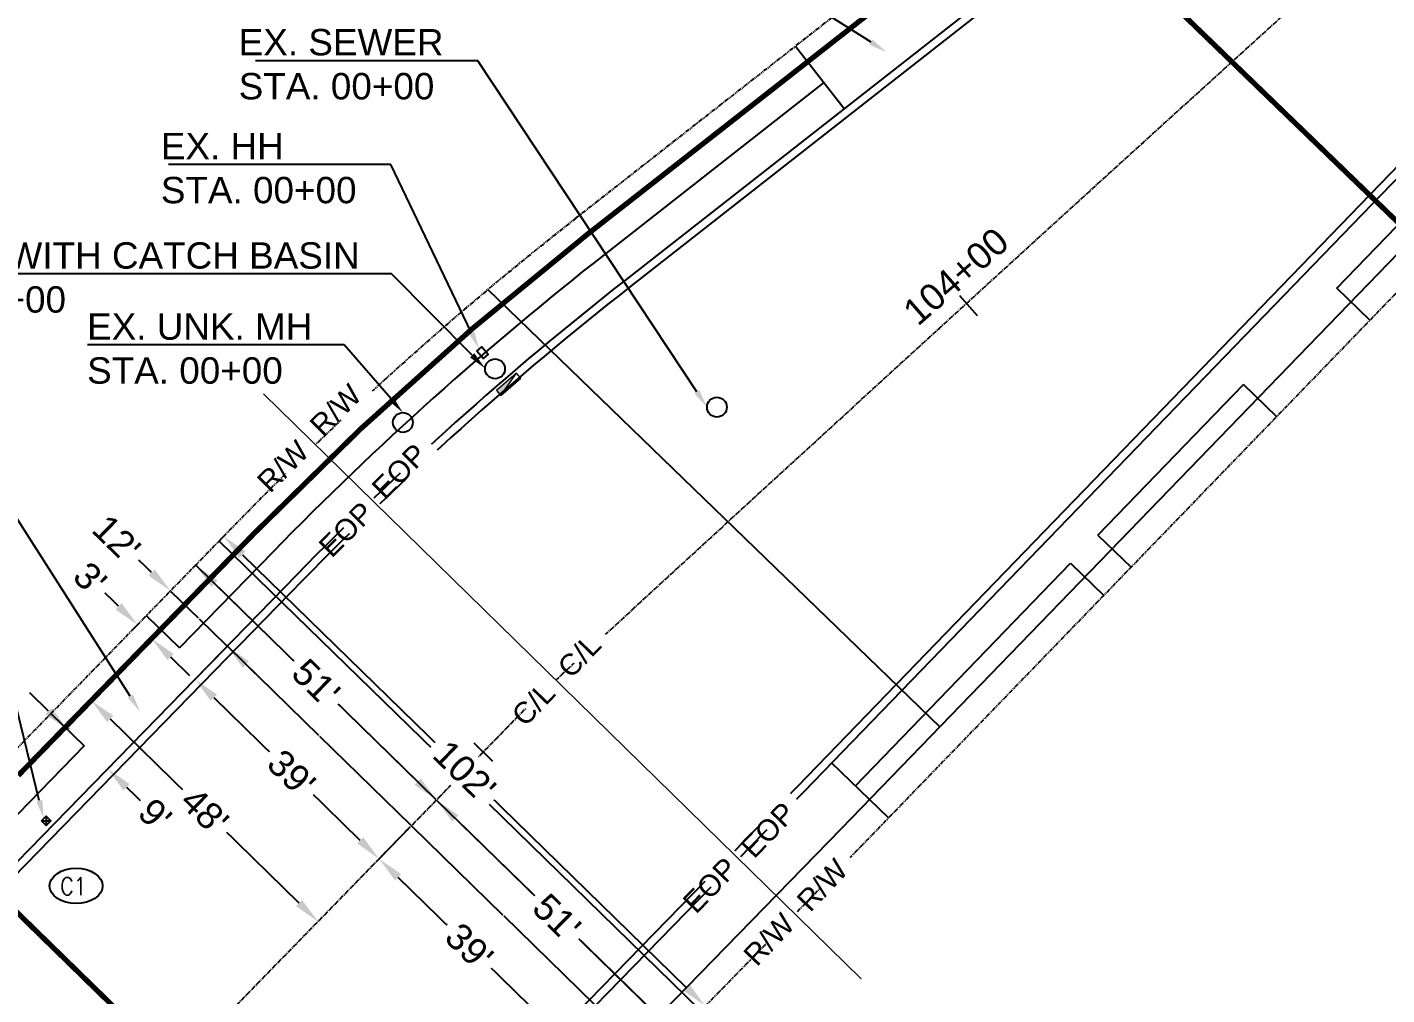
# Model space of a CAD drawing. Header units: feet. Extents: x -173233 to 8939709, y -5822937 to 440401.
# Drawn here: x 4504997.7 to 4505203.8, y -1445569 to -1445422.3 of the extents above; entities that cross this region are included whole.
import ezdxf
from ezdxf import colors
from ezdxf.entities.mleader import LeaderData, LeaderLine
from ezdxf.enums import TextEntityAlignment as Align
from ezdxf.lldxf.tags import DXFTag
from ezdxf.math import Vec2, Vec3

# ---------------------------------------------------------------- set-up
doc = ezdxf.new("R2010")
doc.units = ezdxf.units.FT
doc.header["$MEASUREMENT"] = 0
doc.linetypes.add('CENTER2', pattern=[1.125, 0.75, -0.125, 0.125, -0.125])
doc.linetypes.add('PHANTOM2', pattern=[1.25, 0.625, -0.125, 0.125, -0.125, 0.125, -0.125])
doc.layers.get('DEFPOINTS').update_dxf_attribs({"color": 3, "lineweight": 0})
for name, color, linetype in [('-TBLOCK', 7, 'Continuous'), ('0 @ 1', 7, 'Continuous'), ('0 @ 40 (1)', 7, 'Continuous'), ('0 @ 40 (2)', 7, 'Continuous'), ('7 CONDUIT PLAN', 7, 'Continuous'), ('CHC-CENTERLINE', 254, 'CENTER2'), ('CHC-ROW', 4, 'PHANTOM2')]:
    doc.layers.add(name, color=color, linetype=linetype)
for name, color, linetype, lineweight in [('C-Anno', 7, 'Continuous', 25), ('C-Anno @ 40 (1)', 7, 'Continuous', 25), ('CHC-CURB-EOP', 5, 'Continuous', 25), ('DIMS', 7, 'Continuous', 5), ('DIMS @ 40', 7, 'Continuous', 5), ('FTR-PROPOSED EQUIPMENT', 7, 'Continuous', 0), ('STORMDRAIN', 95, 'STDRAIN_LINE', 13)]:
    doc.layers.add(name, color=color, linetype=linetype, lineweight=lineweight)
doc.styles.add('MTCS Standard', font='arial.ttf', dxfattribs={"height": 0.08})
doc.styles.add('Notes', font='arial.ttf', dxfattribs={"height": 0.1})
doc.styles.add('Romans', font='ROMANS', dxfattribs={"height": 84})
doc.styles.get("Standard").update_dxf_attribs({"font": 'arial.ttf'})
doc.styles.add('Zayo Utilities', font='', dxfattribs={"oblique": 6, "height": 2})
doc.styles.get('Zayo Utilities').set_extended_font_data('Cordia New')
doc.linetypes.add('STDRAIN_LINE', pattern='A,4,-0.1,["SD",Standard,S=0.1,R=0,X=0,Y=-0.05],-0.275', length=4.375)
tags = doc.linetypes.add('WATER', pattern='A,1.3,-0.09,["W",Zayo Utilities,S=0.03,R=0,X=-0.03,Y=-0.025],-0.09', length=1.48).pattern_tags.tags
tags[6] = DXFTag(74, 10)
doc.dimstyles.get("Standard").update_dxf_attribs({"dimtxt": 0.1, "dimasz": 0.1, "dimexe": 0.005, "dimexo": 0.00625, "dimgap": 0.005, "dimtad": 0, "dimdec": 0, "dimzin": 0, "dimdsep": 46, "dimtxsty": 'Standard', "dimcen": 0, "dimadec": 0, "dimazin": 0, "dimtfac": 1, "dimtdec": 0, "dimtofl": 0, "dimtmove": 0, "dimatfit": 0, "dimfxl": 1, "dimtfill": 1, "dimtolj": 1, "dimtzin": 0, "dimarcsym": 0})

# ---------------------------------------------------------------- blocks, each defined once
blk = doc.blocks.new('STORM_DRN')
blk.add_hatch(color=256).paths.add_polyline_path([(4, 1), (-4, 1), (-4, -1)])
at = {"flags": 128}
blk.add_lwpolyline([(-4, -1), (4, 1)], dxfattribs=at)
at = {"linetype": 'Continuous', "flags": 128}
for points in [[(-4, -1), (4, -1), (4, 1)], [(4, 1), (-4, 1), (-4, -1)]]:
    blk.add_lwpolyline(points, dxfattribs=at)
blk = doc.blocks.new('*D399')
at = {"color": 0, "lineweight": -2, "transparency": 16777216}
for p, q in [((4505026.77, -1445500.16), (4505026.77, -1445500.16)), ((4505026.84, -1445500.22), (4505063.18, -1445535.66)), ((4505099.69, -1445571.27), (4505063.36, -1445535.83)), ((4505099.76, -1445571.34), (4505099.76, -1445571.34))]:
    blk.add_line(p, q, dxfattribs=at)
at = {"color": 0, "transparency": 16777216}
for points in [[(4505026.85, -1445500.21), (4505026.83, -1445500.23), (4505026.77, -1445500.15)], [(4505099.7, -1445571.25), (4505099.68, -1445571.28), (4505099.76, -1445571.34)]]:
    blk.add_solid(points, dxfattribs=at)
at = {"layer": 'DEFPOINTS', "color": 0, "transparency": 16777216}
for p in [(4505026.77, -1445500.15), (4505026.77, -1445500.15), (4505099.76, -1445571.34)]:
    blk.add_point(p, dxfattribs=at)
at = {"color": 0, "transparency": 16777216, "insert": (4505063.27, -1445535.74), "char_height": 0.1, "attachment_point": 5, "rotation": 315.7187, "bg_fill": 3, "box_fill_scale": 1.25, "bg_fill_color": 256, "bg_fill_true_color": 13158600, "bg_fill_transparency": 0}
blk.add_mtext("\\A1;102'", dxfattribs=at)
blk = doc.blocks.new('*D407')
at = {"color": 0, "lineweight": -2, "transparency": 16777216}
for p, q in [((4505026.94, -1445499.97), (4505027.6, -1445499.3)), ((4505030.32, -1445502.24), (4505060.42, -1445531.59)), ((4505097.59, -1445567.83), (4505067.52, -1445538.51)), ((4505099.94, -1445571.16), (4505100.59, -1445570.48))]:
    blk.add_line(p, q, dxfattribs=at)
at = {"color": 0, "transparency": 16777216}
for points in [[(4505030.79, -1445501.76), (4505029.86, -1445502.71), (4505027.46, -1445499.44)], [(4505098.06, -1445567.36), (4505097.12, -1445568.31), (4505100.45, -1445570.63)]]:
    blk.add_solid(points, dxfattribs=at)
at = {"layer": 'DEFPOINTS', "color": 0, "transparency": 16777216}
for p in [(4505026.77, -1445500.15), (4505027.46, -1445499.44), (4505099.76, -1445571.34)]:
    blk.add_point(p, dxfattribs=at)
at = {"color": 0, "transparency": 16777216, "insert": (4505063.97, -1445535.05), "char_height": 4, "attachment_point": 5, "rotation": 315.7187, "bg_fill": 3, "box_fill_scale": 1.25, "bg_fill_color": 256, "bg_fill_true_color": 13158600, "bg_fill_transparency": 0}
blk.add_mtext("\\A1;102'", dxfattribs=at)
blk = doc.blocks.new('*D400')
at = {"color": 0, "lineweight": -2, "transparency": 16777216}
for p, q in [((4505059.71, -1445539.42), (4505059.71, -1445539.42)), ((4505059.79, -1445539.49), (4505077.89, -1445557.15)), ((4505096.12, -1445574.93), (4505078.02, -1445557.27)), ((4505096.19, -1445575), (4505096.19, -1445575))]:
    blk.add_line(p, q, dxfattribs=at)
at = {"color": 0, "transparency": 16777216}
for points in [[(4505059.8, -1445539.48), (4505059.77, -1445539.5), (4505059.71, -1445539.42)], [(4505096.13, -1445574.91), (4505096.11, -1445574.94), (4505096.19, -1445575)]]:
    blk.add_solid(points, dxfattribs=at)
at = {"layer": 'DEFPOINTS', "color": 0, "transparency": 16777216}
for p in [(4505059.71, -1445539.42), (4505059.71, -1445539.42), (4505096.19, -1445575)]:
    blk.add_point(p, dxfattribs=at)
at = {"color": 0, "transparency": 16777216, "insert": (4505077.95, -1445557.21), "char_height": 0.1, "attachment_point": 5, "rotation": 315.7187, "bg_fill": 3, "box_fill_scale": 1.25, "bg_fill_color": 256, "bg_fill_true_color": 13158600, "bg_fill_transparency": 0}
blk.add_mtext("\\A1;51'", dxfattribs=at)
blk = doc.blocks.new('*D408')
at = {"color": 0, "lineweight": -2, "transparency": 16777216}
for p, q in [((4505059.54, -1445539.6), (4505059.57, -1445539.56)), ((4505062.58, -1445542.21), (4505075.38, -1445554.7)), ((4505093.33, -1445572.2), (4505080.53, -1445559.72)), ((4505096.02, -1445575.17), (4505096.05, -1445575.14))]:
    blk.add_line(p, q, dxfattribs=at)
at = {"color": 0, "transparency": 16777216}
for points in [[(4505063.04, -1445541.74), (4505062.11, -1445542.69), (4505059.71, -1445539.42)], [(4505093.8, -1445571.73), (4505092.86, -1445572.68), (4505096.19, -1445575)]]:
    blk.add_solid(points, dxfattribs=at)
at = {"layer": 'DEFPOINTS', "color": 0, "transparency": 16777216}
for p in [(4505059.71, -1445539.42), (4505059.71, -1445539.42), (4505096.19, -1445575)]:
    blk.add_point(p, dxfattribs=at)
at = {"color": 0, "transparency": 16777216, "insert": (4505077.95, -1445557.21), "char_height": 4, "attachment_point": 5, "rotation": 315.7187, "bg_fill": 3, "box_fill_scale": 1.25, "bg_fill_color": 256, "bg_fill_true_color": 13158600, "bg_fill_transparency": 0}
blk.add_mtext("\\A1;51'", dxfattribs=at)
blk = doc.blocks.new('*D401')
at = {"color": 0, "lineweight": -2, "transparency": 16777216}
for p, q in [((4505023.19, -1445503.82), (4505023.19, -1445503.82)), ((4505023.27, -1445503.89), (4505041.39, -1445521.56)), ((4505059.64, -1445539.35), (4505041.52, -1445521.68)), ((4505059.7, -1445539.43), (4505059.71, -1445539.43))]:
    blk.add_line(p, q, dxfattribs=at)
at = {"color": 0, "transparency": 16777216}
for points in [[(4505023.28, -1445503.87), (4505023.26, -1445503.9), (4505023.2, -1445503.82)], [(4505059.65, -1445539.34), (4505059.63, -1445539.37), (4505059.71, -1445539.42)]]:
    blk.add_solid(points, dxfattribs=at)
at = {"layer": 'DEFPOINTS', "color": 0, "transparency": 16777216}
for p in [(4505023.2, -1445503.82), (4505023.2, -1445503.82), (4505059.71, -1445539.42)]:
    blk.add_point(p, dxfattribs=at)
at = {"color": 0, "transparency": 16777216, "insert": (4505041.45, -1445521.62), "char_height": 0.1, "attachment_point": 5, "rotation": 315.7187, "bg_fill": 3, "box_fill_scale": 1.25, "bg_fill_color": 256, "bg_fill_true_color": 13158600, "bg_fill_transparency": 0}
blk.add_mtext("\\A1;51'", dxfattribs=at)
blk = doc.blocks.new('*D409')
at = {"color": 0, "lineweight": -2, "transparency": 16777216}
for p, q in [((4505023.02, -1445504), (4505023.06, -1445503.96)), ((4505026.06, -1445506.61), (4505038.88, -1445519.11)), ((4505056.85, -1445536.63), (4505044.03, -1445524.13)), ((4505059.53, -1445539.6), (4505059.57, -1445539.57))]:
    blk.add_line(p, q, dxfattribs=at)
at = {"color": 0, "transparency": 16777216}
for points in [[(4505026.53, -1445506.13), (4505025.6, -1445507.09), (4505023.2, -1445503.82)], [(4505057.31, -1445536.15), (4505056.38, -1445537.11), (4505059.71, -1445539.42)]]:
    blk.add_solid(points, dxfattribs=at)
at = {"layer": 'DEFPOINTS', "color": 0, "transparency": 16777216}
for p in [(4505023.2, -1445503.82), (4505023.2, -1445503.82), (4505059.71, -1445539.42)]:
    blk.add_point(p, dxfattribs=at)
at = {"color": 0, "transparency": 16777216, "insert": (4505041.45, -1445521.62), "char_height": 4, "attachment_point": 5, "rotation": 315.7187, "bg_fill": 3, "box_fill_scale": 1.25, "bg_fill_color": 256, "bg_fill_true_color": 13158600, "bg_fill_transparency": 0}
blk.add_mtext("\\A1;51'", dxfattribs=at)
blk = doc.blocks.new('*D403')
at = {"color": 0, "lineweight": -2, "transparency": 16777216}
for p, q in [((4505055.9, -1445543.33), (4505055.91, -1445543.33)), ((4505055.98, -1445543.39), (4505069.79, -1445556.86)), ((4505083.73, -1445570.45), (4505069.92, -1445556.98)), ((4505083.79, -1445570.52), (4505083.79, -1445570.52))]:
    blk.add_line(p, q, dxfattribs=at)
at = {"color": 0, "transparency": 16777216}
for points in [[(4505055.99, -1445543.38), (4505055.97, -1445543.4), (4505055.91, -1445543.32)], [(4505083.74, -1445570.44), (4505083.71, -1445570.46), (4505083.8, -1445570.52)]]:
    blk.add_solid(points, dxfattribs=at)
at = {"layer": 'DEFPOINTS', "color": 0, "transparency": 16777216}
for p in [(4505055.91, -1445543.32), (4505055.91, -1445543.32), (4505083.8, -1445570.52)]:
    blk.add_point(p, dxfattribs=at)
at = {"color": 0, "transparency": 16777216, "insert": (4505069.85, -1445556.92), "char_height": 0.1, "attachment_point": 5, "rotation": 315.7187, "bg_fill": 3, "box_fill_scale": 1.25, "bg_fill_color": 256, "bg_fill_true_color": 13158600, "bg_fill_transparency": 0}
blk.add_mtext("\\A1;39'", dxfattribs=at)
blk = doc.blocks.new('*D410')
at = {"color": 0, "lineweight": -2, "transparency": 16777216}
for p, q in [((4505055.73, -1445543.5), (4505050.88, -1445548.48)), ((4505053.88, -1445551.13), (4505062.11, -1445559.15)), ((4505076.04, -1445572.74), (4505067.25, -1445564.17)), ((4505083.62, -1445570.7), (4505078.77, -1445575.68))]:
    blk.add_line(p, q, dxfattribs=at)
at = {"color": 0, "transparency": 16777216}
for points in [[(4505054.35, -1445550.65), (4505053.42, -1445551.61), (4505051.02, -1445548.34)], [(4505076.51, -1445572.27), (4505075.58, -1445573.22), (4505078.91, -1445575.54)]]:
    blk.add_solid(points, dxfattribs=at)
at = {"layer": 'DEFPOINTS', "color": 0, "transparency": 16777216}
for p in [(4505055.91, -1445543.32), (4505051.02, -1445548.34), (4505083.8, -1445570.52)]:
    blk.add_point(p, dxfattribs=at)
at = {"color": 0, "transparency": 16777216, "insert": (4505064.68, -1445561.66), "char_height": 4, "attachment_point": 5, "rotation": 315.7187, "bg_fill": 3, "box_fill_scale": 1.25, "bg_fill_color": 256, "bg_fill_true_color": 13158600, "bg_fill_transparency": 0}
blk.add_mtext("\\A1;39'", dxfattribs=at)
blk = doc.blocks.new('*D404')
at = {"color": 0, "lineweight": -2, "transparency": 16777216}
for p, q in [((4505027.98, -1445516.1), (4505027.98, -1445516.1)), ((4505028.06, -1445516.17), (4505041.88, -1445529.65)), ((4505055.83, -1445543.26), (4505042.01, -1445529.78)), ((4505055.9, -1445543.33), (4505055.9, -1445543.33))]:
    blk.add_line(p, q, dxfattribs=at)
at = {"color": 0, "transparency": 16777216}
for points in [[(4505028.07, -1445516.16), (4505028.04, -1445516.18), (4505027.98, -1445516.1)], [(4505055.84, -1445543.25), (4505055.82, -1445543.27), (4505055.9, -1445543.33)]]:
    blk.add_solid(points, dxfattribs=at)
at = {"layer": 'DEFPOINTS', "color": 0, "transparency": 16777216}
for p in [(4505027.98, -1445516.1), (4505027.98, -1445516.1), (4505055.9, -1445543.33)]:
    blk.add_point(p, dxfattribs=at)
at = {"color": 0, "transparency": 16777216, "insert": (4505041.94, -1445529.71), "char_height": 0.1, "attachment_point": 5, "rotation": 315.7187, "bg_fill": 3, "box_fill_scale": 1.25, "bg_fill_color": 256, "bg_fill_true_color": 13158600, "bg_fill_transparency": 0}
blk.add_mtext("\\A1;39'", dxfattribs=at)
blk = doc.blocks.new('*D412')
at = {"color": 0, "lineweight": -2, "transparency": 16777216}
for p, q in [((4505027.81, -1445516.28), (4505022.96, -1445521.25)), ((4505025.96, -1445523.9), (4505035.15, -1445532.86)), ((4505048.15, -1445545.55), (4505040.29, -1445537.88)), ((4505055.73, -1445543.51), (4505050.88, -1445548.48))]:
    blk.add_line(p, q, dxfattribs=at)
at = {"color": 0, "transparency": 16777216}
for points in [[(4505026.43, -1445523.42), (4505025.5, -1445524.38), (4505023.1, -1445521.11)], [(4505048.62, -1445545.07), (4505047.69, -1445546.02), (4505051.02, -1445548.34)]]:
    blk.add_solid(points, dxfattribs=at)
at = {"layer": 'DEFPOINTS', "color": 0, "transparency": 16777216}
for p in [(4505027.98, -1445516.1), (4505023.1, -1445521.11), (4505055.9, -1445543.33)]:
    blk.add_point(p, dxfattribs=at)
at = {"color": 0, "transparency": 16777216, "insert": (4505037.72, -1445535.37), "char_height": 4, "attachment_point": 5, "rotation": 315.7187, "bg_fill": 3, "box_fill_scale": 1.25, "bg_fill_color": 256, "bg_fill_true_color": 13158600, "bg_fill_transparency": 0}
blk.add_mtext("\\A1;39'", dxfattribs=at)
blk = doc.blocks.new('*D405')
at = {"color": 0, "lineweight": -2, "transparency": 16777216}
for p, q in [((4505019.39, -1445507.72), (4505019.39, -1445507.72)), ((4505019.46, -1445507.79), (4505023.63, -1445511.85)), ((4505027.91, -1445516.03), (4505023.75, -1445511.97)), ((4505027.98, -1445516.1), (4505027.98, -1445516.1))]:
    blk.add_line(p, q, dxfattribs=at)
at = {"color": 0, "transparency": 16777216}
for points in [[(4505019.48, -1445507.78), (4505019.45, -1445507.8), (4505019.39, -1445507.72)], [(4505027.92, -1445516.02), (4505027.9, -1445516.04), (4505027.98, -1445516.1)]]:
    blk.add_solid(points, dxfattribs=at)
at = {"layer": 'DEFPOINTS', "color": 0, "transparency": 16777216}
for p in [(4505019.39, -1445507.72), (4505019.39, -1445507.72), (4505027.98, -1445516.1)]:
    blk.add_point(p, dxfattribs=at)
at = {"color": 0, "transparency": 16777216, "insert": (4505023.69, -1445511.91), "char_height": 0.1, "attachment_point": 5, "rotation": 315.7187, "bg_fill": 3, "box_fill_scale": 1.25, "bg_fill_color": 256, "bg_fill_true_color": 13158600, "bg_fill_transparency": 0}
blk.add_mtext("\\A1;12'", dxfattribs=at)
blk = doc.blocks.new('*D411')
at = {"color": 0, "lineweight": -2, "transparency": 16777216}
for p, q in [((4505016.53, -1445504.93), (4505013.66, -1445502.13)), ((4505019.22, -1445507.9), (4505019.25, -1445507.86)), ((4505027.81, -1445516.28), (4505027.84, -1445516.24)), ((4505030.85, -1445518.89), (4505033.71, -1445521.68))]:
    blk.add_line(p, q, dxfattribs=at)
at = {"color": 0, "transparency": 16777216}
for points in [[(4505016.99, -1445504.45), (4505016.06, -1445505.4), (4505019.39, -1445507.72)], [(4505031.31, -1445518.41), (4505030.38, -1445519.37), (4505027.98, -1445516.1)]]:
    blk.add_solid(points, dxfattribs=at)
at = {"layer": 'DEFPOINTS', "color": 0, "transparency": 16777216}
for p in [(4505019.39, -1445507.72), (4505019.39, -1445507.72), (4505027.98, -1445516.1)]:
    blk.add_point(p, dxfattribs=at)
at = {"color": 0, "transparency": 16777216, "insert": (4505011.23, -1445499.76), "char_height": 4, "attachment_point": 5, "rotation": 315.7187, "bg_fill": 3, "box_fill_scale": 1.25, "bg_fill_color": 256, "bg_fill_true_color": 13158600, "bg_fill_transparency": 0}
blk.add_mtext("\\A1;12'", dxfattribs=at)
blk = doc.blocks.new('*D432')
at = {"layer": 'DEFPOINTS', "color": 0, "transparency": 16777216}
for p in [(4505014.39, -1445512.86), (4505013.29, -1445513.98), (4505015.44, -1445516.07)]:
    blk.add_point(p, dxfattribs=at)
at = {"layer": 'DIMS', "color": 0, "lineweight": -2, "transparency": 16777216}
for p, q in [((4505011.52, -1445510.06), (4505008.66, -1445507.27)), ((4505013.46, -1445513.8), (4505014.52, -1445512.71)), ((4505015.61, -1445515.9), (4505016.67, -1445514.81)), ((4505019.4, -1445517.74), (4505022.26, -1445520.54))]:
    blk.add_line(p, q, dxfattribs=at)
at = {"layer": 'DIMS', "color": 0, "transparency": 16777216}
for points in [[(4505011.99, -1445509.59), (4505011.06, -1445510.54), (4505014.39, -1445512.86)], [(4505019.86, -1445517.27), (4505018.93, -1445518.22), (4505016.53, -1445514.95)]]:
    blk.add_solid(points, dxfattribs=at)
at = {"layer": 'DIMS', "color": 0, "transparency": 16777216, "insert": (4505007.2, -1445505.85), "char_height": 4, "attachment_point": 5, "rotation": 315.7316, "bg_fill": 3, "box_fill_scale": 1.25, "bg_fill_color": 256, "bg_fill_true_color": 13158600, "bg_fill_transparency": 0}
blk.add_mtext("\\A1;3'", dxfattribs=at)
blk = doc.blocks.new('*D433')
at = {"layer": 'DEFPOINTS', "color": 0, "transparency": 16777216}
for p in [(4505007.38, -1445524.34), (4505041.75, -1445557.84), (4505041.75, -1445557.84)]:
    blk.add_point(p, dxfattribs=at)
at = {"layer": 'DIMS', "color": 0, "lineweight": -2, "transparency": 16777216}
for p, q in [((4505007.21, -1445524.52), (4505007.24, -1445524.48)), ((4505010.25, -1445527.13), (4505021.94, -1445538.53)), ((4505038.89, -1445555.05), (4505027.2, -1445543.66)), ((4505041.93, -1445557.67), (4505041.89, -1445557.7))]:
    blk.add_line(p, q, dxfattribs=at)
at = {"layer": 'DIMS', "color": 0, "transparency": 16777216}
for points in [[(4505010.71, -1445526.65), (4505009.78, -1445527.61), (4505007.38, -1445524.34)], [(4505039.35, -1445554.58), (4505038.42, -1445555.53), (4505041.75, -1445557.84)]]:
    blk.add_solid(points, dxfattribs=at)
at = {"layer": 'DIMS', "color": 0, "transparency": 16777216, "insert": (4505024.57, -1445541.09), "char_height": 4, "attachment_point": 5, "rotation": 315.7316, "bg_fill": 3, "box_fill_scale": 1.25, "bg_fill_color": 256, "bg_fill_true_color": 13158600, "bg_fill_transparency": 0}
blk.add_mtext("\\A1;48'", dxfattribs=at)
blk = doc.blocks.new('*D434')
at = {"layer": 'DEFPOINTS', "color": 0, "transparency": 16777216}
for p in [(4505003.78, -1445528.75), (4505009.86, -1445534.69), (4505009.86, -1445534.69)]:
    blk.add_point(p, dxfattribs=at)
at = {"layer": 'DIMS', "color": 0, "lineweight": -2, "transparency": 16777216}
for p, q in [((4505000.91, -1445525.96), (4504998.05, -1445523.17)), ((4505003.95, -1445528.57), (4505003.92, -1445528.61)), ((4505010.04, -1445534.51), (4505010, -1445534.54)), ((4505012.73, -1445537.48), (4505015.59, -1445540.27))]:
    blk.add_line(p, q, dxfattribs=at)
at = {"layer": 'DIMS', "color": 0, "transparency": 16777216}
for points in [[(4505001.38, -1445525.48), (4505000.45, -1445526.44), (4505003.78, -1445528.75)], [(4505013.19, -1445537), (4505012.26, -1445537.96), (4505009.86, -1445534.69)]]:
    blk.add_solid(points, dxfattribs=at)
at = {"layer": 'DIMS', "color": 0, "transparency": 16777216, "insert": (4505017.05, -1445541.69), "char_height": 4, "attachment_point": 5, "rotation": 315.7316, "bg_fill": 3, "box_fill_scale": 1.25, "bg_fill_color": 256, "bg_fill_true_color": 13158600, "bg_fill_transparency": 0}
blk.add_mtext("\\A1;9'", dxfattribs=at)
blk = doc.blocks.new('*U473')
at = {"layer": 'C-Anno @ 40 (1)'}
ml = blk.add_multileader_mtext('Standard', dxfattribs=at)
ml.set_content('{\\fArial|b1|i0|c0|p34;PROP. 30"X48" HH #1\\P}STA. 102+47', color=256, style='Notes')
ml.set_leader_properties()
ml.build(insert=Vec2(0, 0))
ml.multileader.update_dxf_attribs({"text_left_attachment_type": 6, "text_right_attachment_type": 6, "dogleg_length": 0.0548, "arrow_head_size": 2.8, "scale": 40})
ctx = ml.context
ctx.base_point, ctx.scale, ctx.arrow_head_size, ctx.landing_gap_size, ctx.plane_origin = Vec3(4504918.66, -1445511.87), 40, 2.8, 3.6, Vec3(4504933.17, -1445494.55)
ctx.left_attachment, ctx.right_attachment = 6, 6
notes = []
notes.append((ctx, [(0, (1, 1, 0), (4504916.47, -1445511.87), (1, 0), 2.19, [(0, [(4504915.63, -1445510.7)], 0, [])])]))
ctx.mtext.insert, ctx.mtext.width, ctx.mtext.defined_height, ctx.mtext.flow_direction = Vec3(4504922.26, -1445507.07), 69.3546, 4.8, 5
for ctx, leaders in notes:
    for number, flags, end, landing, length, lines in leaders:
        leader = LeaderData()
        leader.index, (leader.has_last_leader_line, leader.has_dogleg_vector, leader.attachment_direction) = number, flags
        leader.last_leader_point, leader.dogleg_vector, leader.dogleg_length = Vec3(end), Vec3(landing), length
        for number, points, colour, breaks in lines:
            line = LeaderLine()
            line.index, line.vertices, line.color, line.breaks = number, Vec3.list(points), colors.encode_raw_color(colour), breaks
            leader.lines.append(line)
        ctx.leaders.append(leader)
blk = doc.blocks.new('*U474')
at = {"layer": '0 @ 1'}
dim = blk.add_aligned_dim(p1=(4505099.76, -1445571.34), p2=(4505026.77, -1445500.15), distance=0, dimstyle='Standard', override={"dimscale": 1, "dimpost": "'", "dimtix": 0, "dimtofl": 0, "dimtmove": 0, "dimatfit": 0, "dimfxl": 0.75, "dimarcsym": 1}, dxfattribs=at)
dim.commit()
dim.dimension.update_dxf_attribs({"geometry": '*D399', "text_midpoint": (4505063.27, -1445535.74)})
at = {"layer": '0 @ 40 (2)'}
dim = blk.add_linear_dim(base=(4505027.46, -1445499.44), p1=(4505099.76, -1445571.34), p2=(4505026.77, -1445500.15), angle=135.7187, dimstyle='Standard', override={"dimscale": 40, "dimpost": "'", "dimtix": 0, "dimtofl": 0, "dimtmove": 0, "dimatfit": 0, "dimfxl": 0.75, "dimarcsym": 1}, dxfattribs=at)
dim.commit()
dim.dimension.update_dxf_attribs({"geometry": '*D407', "text_midpoint": (4505063.97, -1445535.05), "dimtype": 129})
blk = doc.blocks.new('*U475')
at = {"layer": '0 @ 1'}
dim = blk.add_aligned_dim(p1=(4505096.19, -1445575), p2=(4505059.71, -1445539.42), distance=0, dimstyle='Standard', override={"dimscale": 1, "dimpost": "'", "dimtix": 0, "dimtofl": 0, "dimtmove": 0, "dimatfit": 0, "dimfxl": 0.75, "dimarcsym": 1}, dxfattribs=at)
dim.commit()
dim.dimension.update_dxf_attribs({"geometry": '*D400', "text_midpoint": (4505077.95, -1445557.21)})
at = {"layer": '0 @ 40 (2)'}
dim = blk.add_aligned_dim(p1=(4505096.19, -1445575), p2=(4505059.71, -1445539.42), distance=0, dimstyle='Standard', override={"dimscale": 40, "dimpost": "'", "dimtix": 0, "dimtofl": 0, "dimtmove": 0, "dimatfit": 0, "dimfxl": 0.75, "dimarcsym": 1}, dxfattribs=at)
dim.commit()
dim.dimension.update_dxf_attribs({"geometry": '*D408', "text_midpoint": (4505077.95, -1445557.21)})
blk = doc.blocks.new('*U476')
at = {"layer": '0 @ 1'}
dim = blk.add_aligned_dim(p1=(4505059.71, -1445539.42), p2=(4505023.2, -1445503.82), distance=0, dimstyle='Standard', override={"dimscale": 1, "dimpost": "'", "dimtix": 0, "dimtofl": 0, "dimtmove": 0, "dimatfit": 0, "dimfxl": 0.75, "dimarcsym": 1}, dxfattribs=at)
dim.commit()
dim.dimension.update_dxf_attribs({"geometry": '*D401', "text_midpoint": (4505041.45, -1445521.62)})
at = {"layer": '0 @ 40 (2)'}
dim = blk.add_aligned_dim(p1=(4505059.71, -1445539.42), p2=(4505023.2, -1445503.82), distance=0, dimstyle='Standard', override={"dimscale": 40, "dimpost": "'", "dimtix": 0, "dimtofl": 0, "dimtmove": 0, "dimatfit": 0, "dimfxl": 0.75, "dimarcsym": 1}, dxfattribs=at)
dim.commit()
dim.dimension.update_dxf_attribs({"geometry": '*D409', "text_midpoint": (4505041.45, -1445521.62)})
blk = doc.blocks.new('*U478')
at = {"layer": '0 @ 1'}
dim = blk.add_aligned_dim(p1=(4505083.8, -1445570.52), p2=(4505055.91, -1445543.32), distance=0, dimstyle='Standard', override={"dimscale": 1, "dimpost": "'", "dimtix": 0, "dimtofl": 0, "dimtmove": 0, "dimatfit": 0, "dimfxl": 0.75, "dimarcsym": 1}, dxfattribs=at)
dim.commit()
dim.dimension.update_dxf_attribs({"geometry": '*D403', "text_midpoint": (4505069.85, -1445556.92)})
at = {"layer": '0 @ 40 (2)'}
dim = blk.add_linear_dim(base=(4505051.02, -1445548.34), p1=(4505083.8, -1445570.52), p2=(4505055.91, -1445543.32), angle=135.7187, dimstyle='Standard', override={"dimscale": 40, "dimpost": "'", "dimtix": 0, "dimtofl": 0, "dimtmove": 0, "dimatfit": 0, "dimfxl": 0.75, "dimarcsym": 1}, dxfattribs=at)
dim.commit()
dim.dimension.update_dxf_attribs({"geometry": '*D410', "text_midpoint": (4505064.68, -1445561.66), "dimtype": 129})
blk = doc.blocks.new('*U479')
at = {"layer": '0 @ 1'}
dim = blk.add_aligned_dim(p1=(4505055.9, -1445543.33), p2=(4505027.98, -1445516.1), distance=0, dimstyle='Standard', override={"dimscale": 1, "dimpost": "'", "dimtix": 0, "dimtofl": 0, "dimtmove": 0, "dimatfit": 0, "dimfxl": 0.75, "dimarcsym": 1}, dxfattribs=at)
dim.commit()
dim.dimension.update_dxf_attribs({"geometry": '*D404', "text_midpoint": (4505041.94, -1445529.71)})
at = {"layer": '0 @ 40 (2)'}
dim = blk.add_linear_dim(base=(4505023.1, -1445521.11), p1=(4505055.9, -1445543.33), p2=(4505027.98, -1445516.1), angle=135.7187, dimstyle='Standard', override={"dimscale": 40, "dimpost": "'", "dimtix": 0, "dimtofl": 0, "dimtmove": 0, "dimatfit": 0, "dimfxl": 0.75, "dimarcsym": 1}, dxfattribs=at)
dim.commit()
dim.dimension.update_dxf_attribs({"geometry": '*D412', "text_midpoint": (4505037.72, -1445535.37), "dimtype": 129})
blk = doc.blocks.new('*U480')
at = {"layer": '0 @ 1'}
dim = blk.add_aligned_dim(p1=(4505027.98, -1445516.1), p2=(4505019.39, -1445507.72), distance=0, dimstyle='Standard', override={"dimscale": 1, "dimpost": "'", "dimtix": 0, "dimtofl": 0, "dimtmove": 0, "dimatfit": 0, "dimfxl": 0.75, "dimarcsym": 1}, dxfattribs=at)
dim.commit()
dim.dimension.update_dxf_attribs({"geometry": '*D405', "text_midpoint": (4505023.69, -1445511.91)})
at = {"layer": '0 @ 40 (2)'}
dim = blk.add_aligned_dim(p1=(4505027.98, -1445516.1), p2=(4505019.39, -1445507.72), distance=0, dimstyle='Standard', override={"dimscale": 40, "dimpost": "'", "dimtix": 0, "dimtofl": 0, "dimtmove": 0, "dimatfit": 0, "dimfxl": 0.75, "dimarcsym": 1}, dxfattribs=at)
dim.commit()
dim.dimension.update_dxf_attribs({"geometry": '*D411', "text_midpoint": (4505011.23, -1445499.76)})

msp = doc.modelspace()

# ---------------------------------------------------------------- linework, layer by layer
at = {"layer": '-TBLOCK'}
for p, q in [((4504999.82, -1445542.59), (4505000.52, -1445541.88)), ((4505001.23, -1445542.57), (4505000.53, -1445543.29))]:
    msp.add_line(p, q, dxfattribs=at)
msp.add_lwpolyline([(4504999.82, -1445542.59), (4505001.23, -1445542.57), (4505000.52, -1445541.88), (4505000.53, -1445543.29)], close=True, dxfattribs=at)
at = {"color": 5, "linetype": 'WATER'}
msp.add_lwpolyline([(4504935.2, -1445731.62), (4505080.29, -1445585.65), (4505121.13, -1445543.75), (4505329.18, -1445328.65, -0.034798), (4505338.69, -1445320.1), (4505440.57, -1445240.56)], format="xyb", dxfattribs=at)
for points in [[(4505139.03, -1445462.96), (4505141.66, -1445465.97)], [(4505065.36, -1445530.76), (4505068.23, -1445533.55)]]:
    msp.add_lwpolyline(points)
at = {"ltscale": 1000}
msp.add_lwpolyline([(4505065.83, -1445471.37), (4505066.58, -1445470.72), (4505067.56, -1445471.85), (4505066.81, -1445472.51)], close=True, dxfattribs=at)
for centre in [(4505068.59, -1445474.06), (4505102.23, -1445479.87), (4505054.62, -1445482.19)]:
    msp.add_circle(centre, 1.5, dxfattribs=at)
msp.add_ellipse((4505005.08, -1445552.44), major_axis=(-4.01, 0), ratio=0.666667)
at = {"layer": '7 CONDUIT PLAN', "const_width": 0.8, "flags": 128}
msp.add_lwpolyline([(4505208.9, -1445455.17), (4505152.01, -1445400.16)], dxfattribs=at)
at = {"layer": 'CHC-CENTERLINE'}
msp.add_lwpolyline([(4505074.12, -1445524.64, -0.00444), (4505322.65, -1445299.64)], format="xyb", dxfattribs=at)
msp.add_lwpolyline([(4504857.39, -1445746.98), (4505074.12, -1445524.64)], dxfattribs=at)
at = {"layer": 'CHC-CURB-EOP'}
for p, q in [((4505114.13, -1445425.15), (4505121.53, -1445434.6)), ((4505201.23, -1445466.69), (4505196.19, -1445461.83)), ((4505187.09, -1445481.31), (4505182.06, -1445476.45)), ((4505159.99, -1445499.26), (4505165.02, -1445504.13)), ((4505155.85, -1445503.53), (4505160.89, -1445508.4)), ((4505015.73, -1445511.48), (4505020.74, -1445516.36)), ((4505001.27, -1445526.31), (4505006.28, -1445531.2)), ((4505128.25, -1445542.14), (4505119.62, -1445533.8))]:
    msp.add_line(p, q, dxfattribs=at)
for points in [[(4505413.51, -1445205.86), (4505088.21, -1445460.7, 0.033421), (4505038.52, -1445505.29), (4504862.78, -1445685.58)], [(4505414.28, -1445206.85), (4505088.98, -1445461.68, 0.033421), (4505039.41, -1445506.16), (4504863.67, -1445686.45)], [(4505746.63, -1445369.78), (4505738.09, -1445376.51), (4505435.83, -1445614.54), (4505402.7, -1445641.24, 0.02856), (4505384.95, -1445657.3), (4505256.79, -1445787.32, -0.412077), (4505219.8, -1445787.72), (4505211.32, -1445779.48), (4505059.52, -1445631.28, -0.413981), (4505059.06, -1445594.17), (4505114.49, -1445537.3), (4505322.53, -1445322.22, -0.034798), (4505333, -1445312.81), (4505434.88, -1445233.27)], [(4505745.86, -1445368.8), (4505737.31, -1445375.53), (4505435.05, -1445613.56), (4505401.92, -1445640.27, 0.02856), (4505384.06, -1445656.42), (4505255.9, -1445786.44, -0.412077), (4505220.67, -1445786.82), (4505212.19, -1445778.58), (4505060.39, -1445630.38, -0.413981), (4505059.96, -1445595.04), (4505115.39, -1445538.17), (4505323.43, -1445323.09, -0.034798), (4505333.77, -1445313.79), (4505435.65, -1445234.25)], [(4505196.19, -1445461.83), (4505327.03, -1445326.57, -0.034798), (4505336.85, -1445317.74), (4505438.72, -1445238.19)], [(4505118.45, -1445430.66), (4505085.13, -1445456.76, 0.033421), (4505034.94, -1445501.8), (4505020.74, -1445516.36)]]:
    msp.add_lwpolyline(points, format="xyb", dxfattribs=at)
for points in [[(4505159.99, -1445499.26), (4505182.06, -1445476.45)], [(4505123.22, -1445537.28), (4505155.85, -1445503.53)], [(4505006.28, -1445531.2), (4504992.9, -1445544.93)]]:
    msp.add_lwpolyline(points, dxfattribs=at)
at = {"layer": 'CHC-ROW'}
msp.add_lwpolyline([(4505735.96, -1445356.23), (4505728.84, -1445361.83), (4505425.08, -1445601.05), (4505391.88, -1445627.81, 0.02856), (4505372.67, -1445645.19), (4505256.35, -1445763.19, -0.412079), (4505221.13, -1445763.57), (4505221.13, -1445763.57), (4505080.85, -1445626.59, -0.413981), (4505080.41, -1445591.25), (4505124, -1445546.53), (4505332.06, -1445331.43, -0.034798), (4505341.15, -1445323.25), (4505443.03, -1445243.71)], format="xyb", dxfattribs=at)

# ---------------------------------------------------------------- block references
at = {"layer": 'C-Anno'}
msp.add_blockref('*U473', (0, 0), dxfattribs=at)
at = {"layer": 'STORMDRAIN', "xscale": 0.4999999999999974, "yscale": 0.4999999999999974, "zscale": 0.4999999999999974, "rotation": 40.77728055035152}
msp.add_blockref('STORM_DRN', (4505070.67, -1445476.4), dxfattribs=at)

# ---------------------------------------------------------------- texts
at = {"style": 'Romans', "width": 0.85, "flags": 9}
msp.add_attdef('C1', text='0', height=2.67, dxfattribs=at).set_placement((4505004.66, -1445552.5), align=Align.MIDDLE)
at = {"layer": '0 @ 40 (1)', "style": 'MTCS Standard'}
msp.add_text('104+00', height=4, rotation=41.1534, dxfattribs=at).set_placement((4505132.69, -1445467.71))

# ---------------------------------------------------------------- leaders
at = {"layer": 'C-Anno'}
ml = msp.add_multileader_mtext('Standard', dxfattribs=at)
ml.set_content('EX. DRIVEWAY', color=256, style='Notes')
ml.set_leader_properties()
ml.build(insert=Vec2(0, 0))
ml.multileader.update_dxf_attribs({"text_left_attachment_type": 6, "text_right_attachment_type": 6, "dogleg_length": 0.0523, "arrow_head_size": 2.8})
ctx = ml.context
ctx.base_point, ctx.arrow_head_size, ctx.landing_gap_size, ctx.plane_origin = Vec3(4505056.08, -1445411.65), 2.8, 3.6, Vec3(4505224.64, -1445254.1)
ctx.left_attachment, ctx.right_attachment = 6, 6
notes = []
notes.append((ctx, [(1, (1, 1, 0), (4505105.25, -1445411.65), (-1, 0), 2.09, [(0, [(4505127.96, -1445426.05)], 0, [])])]))
ctx.mtext.insert, ctx.mtext.width, ctx.mtext.defined_height, ctx.mtext.flow_direction = Vec3(4505059.68, -1445406.85), 40.7312, 2.49, 5
ml = msp.add_multileader_mtext('Standard', dxfattribs=at)
ml.set_content('EX. SEWER\\PSTA. 00+00', color=256, style='Notes')
ml.set_leader_properties()
ml.build(insert=Vec2(0, 0))
ml.multileader.update_dxf_attribs({"text_left_attachment_type": 6, "text_right_attachment_type": 6, "dogleg_length": 0.0523, "arrow_head_size": 2.8})
ctx = ml.context
ctx.base_point, ctx.arrow_head_size, ctx.landing_gap_size, ctx.plane_origin = Vec3(4505026.13, -1445427.34), 2.8, 3.6, Vec3(4505213.74, -1445325.25)
ctx.left_attachment, ctx.right_attachment = 6, 6
notes.append((ctx, [(1, (1, 1, 0), (4505065.96, -1445427.34), (-1, 0), 2.09, [(0, [(4505100.73, -1445479.87)], 0, [])])]))
ctx.mtext.insert, ctx.mtext.width, ctx.mtext.defined_height, ctx.mtext.flow_direction = Vec3(4505029.73, -1445422.54), 40.7312, 2.49, 5
ml = msp.add_multileader_mtext('Standard', dxfattribs=at)
ml.set_content('EX. HH \\PSTA. 00+00', color=256, style='Notes')
ml.set_leader_properties()
ml.build(insert=Vec2(0, 0))
ml.multileader.update_dxf_attribs({"text_left_attachment_type": 6, "text_right_attachment_type": 6, "dogleg_length": 0.0523, "arrow_head_size": 2.8})
ctx = ml.context
ctx.base_point, ctx.arrow_head_size, ctx.landing_gap_size, ctx.plane_origin = Vec3(4505014.33, -1445443.09), 2.8, 3.6, Vec3(4505031.38, -1445326.84)
ctx.left_attachment, ctx.right_attachment = 6, 6
notes.append((ctx, [(1, (1, 1, 0), (4505052.77, -1445443.09), (-1, 0), 2.09, [(0, [(4505066.2, -1445471.04)], 0, [])])]))
ctx.mtext.insert, ctx.mtext.width, ctx.mtext.defined_height, ctx.mtext.flow_direction = Vec3(4505017.93, -1445438.29), 76.2187, 2.49, 5
ml = msp.add_multileader_mtext('Standard', dxfattribs=at)
ml.set_content('EX. MH WITH CATCH BASIN \\PSTA. 00+00', color=256, style='Notes')
ml.set_leader_properties()
ml.build(insert=Vec2(0, 0))
ml.multileader.update_dxf_attribs({"text_left_attachment_type": 6, "text_right_attachment_type": 6, "dogleg_length": 0.0523, "arrow_head_size": 2.8})
ctx = ml.context
ctx.base_point, ctx.arrow_head_size, ctx.landing_gap_size, ctx.plane_origin = Vec3(4504970.29, -1445459.67), 2.8, 3.6, Vec3(4505032.28, -1445330.08)
ctx.left_attachment, ctx.right_attachment = 6, 6
notes.append((ctx, [(1, (1, 1, 0), (4505052.88, -1445459.67), (-1, 0), 2.09, [(0, [(4505067.09, -1445473.99)], 0, [])])]))
ctx.mtext.insert, ctx.mtext.width, ctx.mtext.defined_height, ctx.mtext.flow_direction = Vec3(4504973.89, -1445454.87), 76.2187, 2.49, 5
ml = msp.add_multileader_mtext('Standard', dxfattribs=at)
ml.set_content('EX. UNK. MH \\PSTA. 00+00', color=256, style='Notes')
ml.set_leader_properties()
ml.build(insert=Vec2(0, 0))
ml.multileader.update_dxf_attribs({"text_left_attachment_type": 6, "text_right_attachment_type": 6, "dogleg_length": 0.0523, "arrow_head_size": 2.8})
ctx = ml.context
ctx.base_point, ctx.arrow_head_size, ctx.landing_gap_size, ctx.plane_origin = Vec3(4505003.15, -1445470.44), 2.8, 3.6, Vec3(4505160.45, -1445285.81)
ctx.left_attachment, ctx.right_attachment = 6, 6
notes.append((ctx, [(1, (1, 1, 0), (4505045.7, -1445470.44), (-1, 0), 2.09, [(1, [(4505054.62, -1445480.69)], 0, [])])]))
ctx.mtext.insert, ctx.mtext.width, ctx.mtext.defined_height, ctx.mtext.flow_direction = Vec3(4505006.75, -1445465.64), 40.7312, 2.49, 5
ml = msp.add_multileader_mtext('Standard', dxfattribs=at)
ml.set_content('EX. DRIVEWAY', color=256, style='Notes')
ml.set_leader_properties()
ml.build(insert=Vec2(0, 0))
ml.multileader.update_dxf_attribs({"text_left_attachment_type": 6, "text_right_attachment_type": 6, "dogleg_length": 0.0523, "arrow_head_size": 2.8})
ctx = ml.context
ctx.base_point, ctx.arrow_head_size, ctx.landing_gap_size, ctx.plane_origin = Vec3(4504940.48, -1445486.63), 2.8, 3.6, Vec3(4505097.27, -1445340.43)
ctx.left_attachment, ctx.right_attachment = 6, 6
notes.append((ctx, [(1, (1, 1, 0), (4504989.65, -1445486.63), (-1, 0), 2.09, [(0, [(4505014.8, -1445526.03)], 0, [])])]))
ctx.mtext.insert, ctx.mtext.width, ctx.mtext.defined_height, ctx.mtext.flow_direction = Vec3(4504944.08, -1445481.83), 40.7312, 2.49, 5
ml = msp.add_multileader_mtext('Standard', dxfattribs=at)
ml.set_content('EX. MAILBOX\\PSTA. 102+47', color=256, style='Notes')
ml.set_leader_properties()
ml.build(insert=Vec2(0, 0))
ml.multileader.update_dxf_attribs({"text_left_attachment_type": 6, "text_right_attachment_type": 6, "dogleg_length": 0.126, "arrow_head_size": 2.8, "scale": 40})
ctx = ml.context
ctx.base_point, ctx.scale, ctx.arrow_head_size, ctx.landing_gap_size, ctx.plane_origin = Vec3(4504944.4, -1445495.49), 40, 2.8, 3.6, Vec3(4504930.48, -1445524.42)
ctx.left_attachment, ctx.right_attachment, ctx.text_align_type = 6, 6, 2
notes.append((ctx, [(1, (1, 1, 0), (4504988.71, -1445495.49), (-1, 0), 2.19, [(2, [(4505000.17, -1445542.23)], 0, [])])]))
ctx.mtext.insert, ctx.mtext.width, ctx.mtext.alignment, ctx.mtext.flow_direction = Vec3(4504982.92, -1445490.69), 43.8475, 3, 5
for ctx, leaders in notes:
    for number, flags, end, landing, length, lines in leaders:
        leader = LeaderData()
        leader.index, (leader.has_last_leader_line, leader.has_dogleg_vector, leader.attachment_direction) = number, flags
        leader.last_leader_point, leader.dogleg_vector, leader.dogleg_length = Vec3(end), Vec3(landing), length
        for number, points, colour, breaks in lines:
            line = LeaderLine()
            line.index, line.vertices, line.color, line.breaks = number, Vec3.list(points), colors.encode_raw_color(colour), breaks
            leader.lines.append(line)
        ctx.leaders.append(leader)

# ---------------------------------------------------------------- next in the draw order: block references
msp.add_blockref('*U474', (0, 0))

# ---------------------------------------------------------------- next in the draw order: block references
msp.add_blockref('*U475', (0, 0))

# ---------------------------------------------------------------- next in the draw order: block references
for name in ['*U476', '*U478']:
    msp.add_blockref(name, (0, 0))

# ---------------------------------------------------------------- next in the draw order: block references
msp.add_blockref('*U479', (0, 0))

# ---------------------------------------------------------------- next in the draw order: block references
msp.add_blockref('*U480', (0, 0))

# ---------------------------------------------------------------- next in the draw order: linework, layer by layer
at = {"layer": '7 CONDUIT PLAN', "const_width": 0.8, "flags": 128}
msp.add_lwpolyline([(4504996.32, -1445535.69), (4505032.07, -1445499.01, -0.033421), (4505082.66, -1445453.61), (4505150.64, -1445400.36)], format="xyb", dxfattribs=at)
at = {"layer": 'CHC-ROW'}
msp.add_lwpolyline([(4504866.02, -1445665.06), (4505029.93, -1445496.91, -0.033421), (4505080.81, -1445451.25), (4505406.11, -1445196.42)], format="xyb", dxfattribs=at)

# ---------------------------------------------------------------- next in the draw order: texts
at = {"layer": 'CHC-CENTERLINE', "insert": (4505076.83, -1445522.36), "char_height": 3.2, "attachment_point": 6, "rotation": 45.9647, "bg_fill": 3, "box_fill_scale": 1.5, "bg_fill_color": 256, "bg_fill_transparency": 0}
msp.add_mtext_dynamic_manual_height_columns('C/L', width=3.2, gutter_width=1, heights=[0], dxfattribs=at)
at = {"layer": 'CHC-ROW', "char_height": 3.2, "attachment_point": 6, "bg_fill": 3, "box_fill_scale": 1.5, "bg_fill_color": 256, "bg_fill_transparency": 0}
for insert, rotation in [((4505039.53, -1445485.78), 44.8663), ((4505113.11, -1445557.41), 46.6464)]:
    msp.add_mtext_dynamic_manual_height_columns('R/W', width=3.2, gutter_width=1, heights=[0], dxfattribs=dict(at, insert=insert, rotation=rotation))

# ---------------------------------------------------------------- next in the draw order: dimensions: what is measured, and where the dimension line sits
at = {"layer": 'DIMS @ 40'}
dim = msp.add_aligned_dim(p1=(4505015.44, -1445516.07), p2=(4505013.29, -1445513.98), distance=-1.57, dimstyle='Standard', override={"dimscale": 40, "dimpost": "'", "dimtix": 0, "dimtofl": 0, "dimtmove": 0, "dimatfit": 0, "dimfxl": 0.75, "dimarcsym": 1}, dxfattribs=at)
dim.commit()
dim.dimension.update_dxf_attribs({"geometry": '*D432', "text_midpoint": (4505007.2, -1445505.85)})

# ---------------------------------------------------------------- next in the draw order: texts
at = {"layer": 'CHC-CENTERLINE', "insert": (4505083.79, -1445515.07), "char_height": 3.2, "attachment_point": 6, "rotation": 45.9647, "bg_fill": 3, "box_fill_scale": 1.5, "bg_fill_color": 256, "bg_fill_transparency": 0}
msp.add_mtext_dynamic_manual_height_columns('C/L', width=3.2, gutter_width=1, heights=[0], dxfattribs=at)
at = {"layer": 'CHC-CURB-EOP', "char_height": 3.2, "attachment_point": 6, "bg_fill": 3, "box_fill_scale": 1.5, "bg_fill_color": 256, "bg_fill_transparency": 0}
for insert, rotation in [((4505049.38, -1445495.08), 45.0086), ((4505104.49, -1445548.96), 45.9647)]:
    msp.add_mtext_dynamic_manual_height_columns('EOP', width=3.2, gutter_width=1, heights=[0], dxfattribs=dict(at, insert=insert, rotation=rotation))
at = {"layer": 'CHC-ROW', "char_height": 3.2, "attachment_point": 6, "bg_fill": 3, "box_fill_scale": 1.5, "bg_fill_color": 256, "bg_fill_transparency": 0}
for insert, rotation in [((4505047.52, -1445477.25), 44.8663), ((4505121.19, -1445549.17), 46.6464)]:
    msp.add_mtext_dynamic_manual_height_columns('R/W', width=3.2, gutter_width=1, heights=[0], dxfattribs=dict(at, insert=insert, rotation=rotation))

# ---------------------------------------------------------------- next in the draw order: linework, layer by layer
at = {"color": 5, "linetype": 'WATER'}
msp.add_lwpolyline([(4505067.49, -1445462.05), (4505136.03, -1445528.35)], dxfattribs=at)

# ---------------------------------------------------------------- next in the draw order: texts
at = {"layer": 'CHC-CURB-EOP', "char_height": 3.2, "attachment_point": 6, "bg_fill": 3, "box_fill_scale": 1.5, "bg_fill_color": 256, "bg_fill_transparency": 0}
for insert, rotation in [((4505057.44, -1445486.25), 45.0086), ((4505113.28, -1445540.58), 45.9647)]:
    msp.add_mtext_dynamic_manual_height_columns('EOP', width=3.2, gutter_width=1, heights=[0], dxfattribs=dict(at, insert=insert, rotation=rotation))

# ---------------------------------------------------------------- next in the draw order: linework, layer by layer
at = {"layer": 'DEFPOINTS'}
msp.add_lwpolyline([(4505033.47, -1445477.85), (4505124.08, -1445566.54)], dxfattribs=at)
at = {"layer": 'FTR-PROPOSED EQUIPMENT', "const_width": 0.8}
msp.add_lwpolyline([(4505128.73, -1445685.92), (4504994.43, -1445554.8, -0.413981), (4504994.22, -1445537.84), (4504994.22, -1445537.84)], format="xyb", dxfattribs=at)

# ---------------------------------------------------------------- next in the draw order: dimensions: what is measured, and where the dimension line sits
at = {"layer": 'DIMS @ 40'}
dim = msp.add_aligned_dim(p1=(4505007.38, -1445524.34), p2=(4505041.75, -1445557.84), distance=0, dimstyle='Standard', override={"dimscale": 40, "dimpost": "'", "dimtix": 0, "dimtofl": 0, "dimtmove": 0, "dimatfit": 0, "dimfxl": 0.75, "dimarcsym": 1}, dxfattribs=at)
dim.commit()
dim.dimension.update_dxf_attribs({"geometry": '*D433', "text_midpoint": (4505024.57, -1445541.09)})

# ---------------------------------------------------------------- next in the draw order: dimensions: what is measured, and where the dimension line sits
dim = msp.add_aligned_dim(p1=(4505003.7781, -1445528.7526), p2=(4505009.8648, -1445534.6858), distance=0, dimstyle='Standard', override={"dimscale": 40, "dimpost": "'", "dimtix": 0, "dimtofl": 0, "dimtmove": 0, "dimatfit": 0, "dimfxl": 0.75, "dimarcsym": 1}, dxfattribs=at)
dim.commit()
dim.dimension.update_dxf_attribs({"geometry": '*D434', "text_midpoint": (4505017.0545, -1445541.6942)})

doc.saveas('drawing.dxf')
